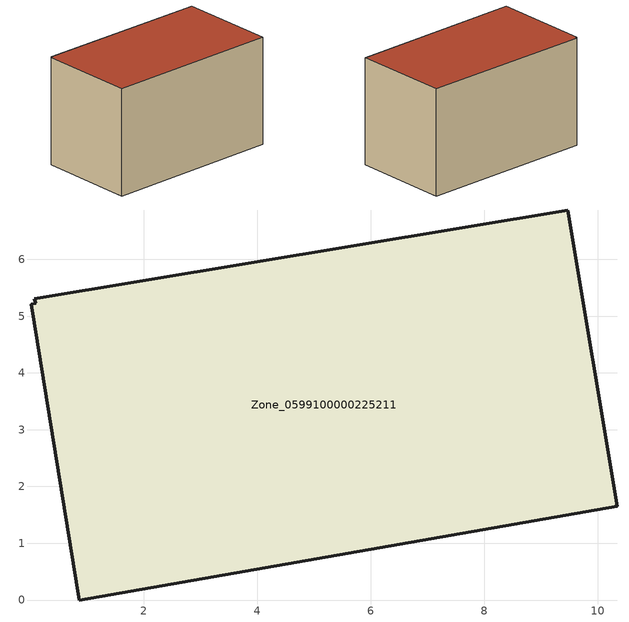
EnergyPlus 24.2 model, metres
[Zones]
Zone_0599100000225211
 floor ground (C_G): 0.01,5.21 0.09,5.22 0.07,5.31 9.47,6.87 10.34,1.65 0.86,0 z0
 wall outside (C_F): 10.34,1.65 9.47,6.87 0.07,5.31 0.09,5.22 0.01,5.21 0.86,0 10.34,1.65 z0:5.85
 roof outside (C_R): 0.09,5.22 0.01,5.21 0.86,0 10.34,1.65 9.47,6.87 0.07,5.31 z5.85
[BUILDING]
Pand.0599100000225211: North Axis=0; Terrain=City; Loads Convergence Tolerance Value=0.04; Temperature Convergence Tolerance Value=0.4; Solar Distribution=FullExterior; Maximum Number of Warmup Days=25; Minimum Number of Warmup Days=1
[Site:Location]
Rotterdam.The.Hague.AP_ZH_NLD Design_Conditions: Latitude=51.96; Longitude=4.45; Time Zone=1; Elevation=-4.5
[SITE:GROUNDTEMPERATURE:BUILDINGSURFACE]
18, 18, 18, 18, 18, 18, 18, 18, 18, 18, 18, 18
[MATERIAL] Thermal Absorptance=0.9; Solar Absorptance=0.7; Visible Absorptance=0.7
Name | Roughness | Thickness | Conductivity | Density | Specific Heat
G.TI.1992-2005 | MediumSmooth | 0.15 | 0.06 | 540 | 1210
F.TI.1992-2005 | Rough | 0.3 | 0.12 | 1920 | 840
R.TI.1992-2005 | MediumRough | 0.2 | 0.08 | 1500 | 1000
[CONSTRUCTION]
C_G: G.TI.1992-2005
C_F: F.TI.1992-2005
C_R: R.TI.1992-2005
[ZONE]
Zone_0599100000225211: Type=1; Multiplier=1; Ceiling Height=Autocalculate; Volume=Autocalculate; Floor Area=autocalculate; Part of Total Floor Area=Yes
[ZONEINFILTRATION:DESIGNFLOWRATE]
Infil_Zone_0599100000225211: Zone or ZoneList or Space or SpaceList=Zone_0599100000225211; Schedule=AlwaysOn; Design Flow Rate Calculation Method=Flow/Area; Flow Rate per Floor Area=0.0015; Constant Term Coefficient=1; Temperature Term Coefficient=0; Velocity Term Coefficient=0; Velocity Squared Term Coefficient=0
[HVACTEMPLATE:ZONE:IDEALLOADSAIRSYSTEM]
Zone_0599100000225211: Maximum Heating Supply Air Temperature=50; Minimum Cooling Supply Air Temperature=13; Maximum Heating Supply Air Humidity Ratio=0.0156; Minimum Cooling Supply Air Humidity Ratio=0.0077; Heating Limit=NoLimit; Cooling Limit=NoLimit; Dehumidification Control Type=ConstantSensibleHeatRatio; Cooling Sensible Heat Ratio=0.7; Dehumidification Setpoint=60; Humidification Control Type=None; Humidification Setpoint=30; Outdoor Air Method=None; Outdoor Air Flow Rate per Person=0.00944; Outdoor Air Flow Rate per Zone Floor Area=0; Outdoor Air Flow Rate per Zone=0; Demand Controlled Ventilation Type=None; Outdoor Air Economizer Type=NoEconomizer; Heat Recovery Type=None; Sensible Heat Recovery Effectiveness=0.7; Latent Heat Recovery Effectiveness=0.65
[ZONECONTROL:THERMOSTAT]
ThermostatControl_Zone_0599100000225211: Zone or ZoneList=Zone_0599100000225211; Control Type Schedule=DualSetpointControlType; Control 1=Thermostat_Zone_0599100000225211; Temperature Difference Between Cutout And Setpoint=0
[THERMOSTATSETPOINT:DUALSETPOINT]
Thermostat_Zone_0599100000225211: Heating Setpoint Temperature Schedule=HeatingSetpoint_Zone_0599100000225211; Cooling Setpoint Temperature Schedule=CoolingSetpoint_Zone_0599100000225211
[SCHEDULE:COMPACT]
HeatingSetpoint_Zone_0599100000225211: Through: 12/31, For: AllDays, Until: 24:00, 21
CoolingSetpoint_Zone_0599100000225211: Through: 12/31, For: AllDays, Until: 24:00, 24
DualSetpointControlType: Through: 12/31, For: AllDays, Until: 24:00, 4
AlwaysOn: Through: 12/31, For: AllDays, Until: 24:00, 1
